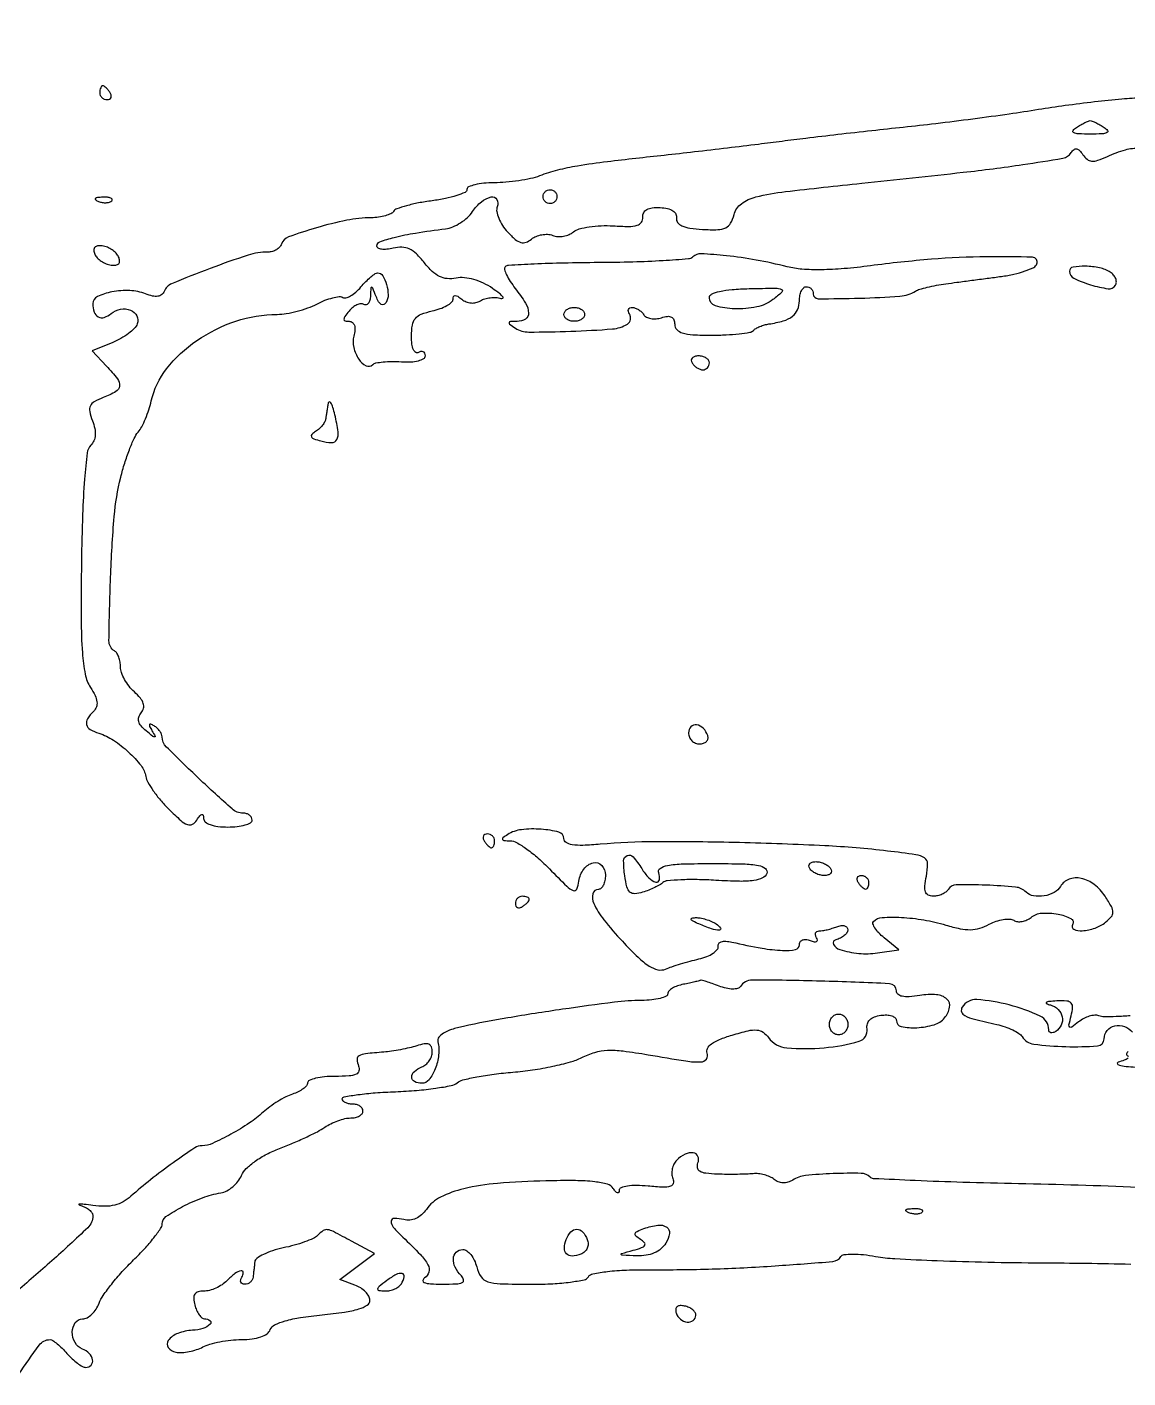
# Model space of a CAD drawing. Extents: x 0 to 4160, y 0 to 3120.
# Drawn here: x 1987.5 to 2146.4, y 1600.5 to 1795.5 of the extents above; entities that cross this region are included whole.
import ezdxf

# ---------------------------------------------------------------- set-up
doc = ezdxf.new("R2010")
doc.units = 0

msp = doc.modelspace()

# ---------------------------------------------------------------- linework, layer by layer
for points in [[(4159.499279, 606.274193, 0.000001), (4159.667734, 974.478125, 0.000057)], [(757.647081, 3119.740147, 0.000002), (520.492565, 3119.487217, 0.4139)], [(1964.75, 0.149832, 0.000016), (2717.930904, 0.232101, 0.000028), (3351.473438, 0.357111)], [(2148.5, 1785.262183, 0.013037), (2145.572277, 1785.069589, 0.005375), (2141.61875, 1784.662882, 0.005314), (2137.385082, 1784.135681, 0.006804), (2133.5, 1783.555965, -0.005112), (2129.300821, 1782.91485, -0.002673), (2124.059375, 1782.197923, -0.002658), (2118.675269, 1781.51987, -0.004067), (2114, 1780.994855, 0.001543), (2109.467533, 1780.50903, 0.001191), (2104.528125, 1779.952257, 0.001204), (2099.91643, 1779.410048, 0.002884), (2096.5, 1778.980028, -0.002231), (2093.114985, 1778.549472, -0.000973), (2088.61875, 1778.006832, -0.000963), (2083.840687, 1777.448946, -0.001286), (2079.5, 1776.961908, 0.001983), (2071.285091, 1776.028571, 0.011539), (2066.971014, 1775.419867, 0.021618), (2064.067329, 1774.811655, 0.028412), (2061.486308, 1773.994794, -0.036628), (2060.205858, 1773.612556, -0.016547), (2058.482523, 1773.292221, -0.01628), (2056.633019, 1773.072706, -0.021398), (2054.9349, 1773, 0.023156), (2053.426875, 1772.930122, 0.037022), (2052.155877, 1772.716368, 0.042692), (2051.2449, 1772.408442, 0.298278), (2051, 1772.034443, -0.295785), (2050.732256, 1771.621441, -0.026584), (2049.524657, 1771.156807, -0.027827), (2047.902388, 1770.727845, -0.017747), (2045.977555, 1770.402635, 0.014489), (2044.014717, 1770.08414, 0.019874), (2042.272835, 1769.677064, 0.017), (2040.883786, 1769.242324, 0.171632), (2040.418538, 1768.868192, -0.148541), (2040.034938, 1768.530187, -0.03799), (2039.249108, 1768.242067, -0.035306), (2038.260468, 1768.036614, -0.029488), (2037.190983, 1767.955867, 0.044891), (2033.664675, 1767.580241, 0.022341), (2029.297314, 1766.50908, 0.01497), (2025.222054, 1765.180572, 0.229922), (2024.217407, 1764.152222, -0.107404), (2023.955902, 1763.711718, -0.070226), (2023.495133, 1763.338465, -0.065731), (2022.913595, 1763.086157, -0.069633), (2022.297938, 1763, 0.078275), (2019.400217, 1762.543565, 0.012277), (2013.927406, 1760.625983, 0.007522), (2008.369229, 1758.427779, 0.206026), (2007.294813, 1757.325888, -0.136917), (2006.944841, 1756.854412, -0.131545), (2006.395952, 1756.623304, -0.08895), (2005.623826, 1756.654596, -0.036362), (2004.614307, 1756.956541, 0.079356), (2002.338603, 1757.429567, 0.057366), (1999.749299, 1757.253104, 0.063991), (1997.655595, 1756.581369, 0.290948), (1997, 1755.55009, 0.082579), (1997.20032, 1754.345464, 0.188634), (1997.785699, 1753.653932, 0.204003), (1998.6468, 1753.573642, 0.096097), (1999.645256, 1754.120552, -0.128609), (2001.002988, 1754.754629, -0.140438), (2002.44849, 1754.612582, -0.183506), (2003.352517, 1753.787158, -0.21164), (2003.411286, 1752.629411, -0.10471), (2002.996233, 1751.989035, -0.03445), (2002.146418, 1751.246396, -0.032571), (2001.062832, 1750.529932, -0.031608), (1999.884708, 1749.952245), (1996.913126, 1748.721375), (1998.956563, 1746.546236, -0.022441), (2000.552732, 1744.686634, -0.192766), (2000.853297, 1743.655309, -0.245796), (2000.327088, 1742.850944, -0.036547), (1998.513403, 1742.005096, 0.03474), (1997.204661, 1741.40048, 0.158654), (1996.638521, 1740.797484, 0.164202), (1996.546248, 1739.989424, 0.037898), (1996.940377, 1738.656821, -0.038543), (1997.272365, 1737.528986, -0.068808), (1997.341627, 1736.566331, -0.084479), (1997.149948, 1735.762665, -0.09597), (1996.707285, 1735.107285, 0.168403), (1996.177885, 1734.016148, 0.009523), (1995.801528, 1730.227105, 0.011781), (1995.513093, 1725.118015, 0.00494), (1995.354971, 1718.230311, 0.0039), (1995.311497, 1709.985488, 0.017483), (1995.492437, 1705.161489, 0.029285), (1995.901616, 1702.056037, 0.095984), (1996.667758, 1700.143098, -0.03019), (1997.322189, 1698.978499, -0.082419), (1997.588917, 1698.075238, -0.118876), (1997.504499, 1697.337765, -0.109126), (1997.093098, 1696.693098, 0.054763), (1996.228928, 1695.615629, 0.20566), (1996.093108, 1694.778806, 0.203745), (1996.606539, 1694.098845, 0.053733), (1997.881222, 1693.537699, -0.069928), (1999.967236, 1692.537847, -0.039933), (2002.167599, 1690.807411, -0.039471), (2003.954296, 1688.872755, -0.130999), (2004.632948, 1687.295124, 0.095181), (2004.920536, 1686.470391, 0.02257), (2005.710464, 1685.239192, 0.022417), (2006.763744, 1683.883178, 0.020458), (2007.96542, 1682.583239, 0.012708), (2009.687323, 1680.952108, 0.090282), (2010.661975, 1680.350725, 0.2227), (2011.37196, 1680.397282, 0.125655), (2012.014115, 1681, -0.021113), (2012.447024, 1681.620339, -0.168362), (2012.733707, 1681.810507, -0.407402), (2012.918926, 1681.704053, -0.065886), (2012.984687, 1681.25, 0.224383), (2013.233827, 1680.739083, 0.083693), (2013.948893, 1680.340379, 0.056868), (2015.060339, 1680.08245, 0.028612), (2016.5, 1680, 0.027026), (2017.841111, 1680.072542, 0.042582), (2018.971875, 1680.29375, 0.052312), (2019.767902, 1680.614308, 0.277684), (2020, 1681, 0.129366), (2019.899652, 1681.381357, 0.1007), (2019.617372, 1681.70625, 0.088867), (2019.195111, 1681.924731, 0.075193), (2018.697438, 1682, -0.184161), (2017.105636, 1682.606878, -0.006894), (2012.309208, 1687.006452, -0.006571), (2007.615732, 1691.550287, -0.199707), (2007, 1693.030394, 0.10853), (2006.917013, 1693.408211, 0.050826), (2006.660863, 1693.841415, 0.047012), (2006.287141, 1694.259432, 0.048477), (2005.845492, 1694.595492, 0.032214), (2005.356881, 1694.85559, 0.415798), (2005.182124, 1694.789144, 0.226889), (2005.18907, 1694.530649, 0.017326), (2005.53745, 1693.904508, -0.009273), (2005.992063, 1693.117536, -0.562859), (2005.925365, 1693.001055, -0.174781), (2005.681776, 1693.081947, -0.003724), (2004.679627, 1693.882679, -0.044773), (2003.959472, 1694.582495, -0.112644), (2003.619806, 1695.225653, -0.144761), (2003.635983, 1695.848282, -0.095091), (2003.984138, 1696.480887, 0.115841), (2004.313281, 1697.14178, 0.137677), (2004.283959, 1697.835899, 0.095002), (2003.858219, 1698.605512, 0.035142), (2002.996469, 1699.503196, -0.043612), (2002.232517, 1700.326433, -0.038442), (2001.586463, 1701.30387, -0.040412), (2001.14208, 1702.282048, -0.086626), (2001, 1703.095971, 0.044285), (2000.935845, 1703.818898, 0.045095), (2000.745416, 1704.514672, 0.04919), (2000.46593, 1705.0851, 0.116356), (2000.13333, 1705.417598, -0.264169), (1999.324267, 1706.896172, -0.004976), (1999.559905, 1716.025537, -0.012036), (2000.086304, 1724.813671, -0.040353), (2001.030582, 1730.5, -0.014788), (2001.601258, 1732.524194, -0.015671), (2002.280835, 1734.471875, -0.015449), (2002.968396, 1736.107481, -0.066353), (2003.52964, 1737, 0.052035), (2004.054759, 1737.784476, 0.021479), (2004.603233, 1738.940625, 0.020973), (2005.089983, 1740.241423, 0.025311), (2005.432232, 1741.5, -0.114806), (2007.636375, 1746.13952, -0.074187), (2012.004579, 1750.213573, -0.070172), (2017.658443, 1753.031357, -0.080197), (2023.61602, 1754.006161, 0.040485), (2024.926743, 1754.115283, 0.022713), (2026.491216, 1754.447768, 0.022538), (2028.051067, 1754.930105, 0.033956), (2029.354078, 1755.500854, -0.025323), (2030.510527, 1756.031367, -0.032343), (2031.625121, 1756.394315, -0.033935), (2032.56235, 1756.567088, -0.168577), (2033.077433, 1756.452144, 0.211026), (2033.533959, 1756.388915, 0.060943), (2034.205096, 1756.672715, 0.049793), (2034.96229, 1757.214768, 0.035489), (2035.695596, 1757.95745, -0.017544), (2036.414362, 1758.739618, -0.022865), (2037.127785, 1759.400001, -0.021401), (2037.755933, 1759.885792, -0.1551), (2038.115252, 1760, -0.261546), (2038.844044, 1759.590782, -0.067716), (2039.403855, 1758.310862, -0.063996), (2039.628339, 1756.818141, -0.144755), (2039.330742, 1755.726134, -0.142535), (2038.996137, 1755.424236, -0.25035), (2038.633306, 1755.438655, -0.130152), (2038.258038, 1755.816775, -0.037397), (2037.897783, 1756.566376, 0.00365), (2037.412198, 1757.780195, 0.264279), (2037.249161, 1757.908357, 0.440334), (2037.126195, 1757.808895, 0.005569), (2037.070285, 1756.690983, -0.049522), (2036.979563, 1756.036775, -0.10347), (2036.76018, 1755.574342, -0.173445), (2036.454781, 1755.375059, -0.199655), (2036.113307, 1755.429973, 0.165938), (2035.682148, 1755.528516, 0.078442), (2035.124078, 1755.379611, 0.064546), (2034.529284, 1755.018024, 0.050777), (2033.990862, 1754.48899, 0.017291), (2033.385592, 1753.706114, 0.157739), (2033.255555, 1753.301094, 0.340583), (2033.432811, 1753.072114, 0.063967), (2033.994187, 1753, -0.16282), (2034.463345, 1752.843062, -0.155097), (2034.754861, 1752.432504, -0.099266), (2034.830147, 1751.761986, -0.042452), (2034.676037, 1750.869166, 0.122293), (2034.655691, 1749.22844, 0.089235), (2035.38367, 1747.548809, 0.12814), (2036.448684, 1746.59776, 0.325694), (2037.416293, 1746.749626, -0.149274), (2037.869858, 1746.990992, -0.022706), (2038.896198, 1747.143246, -0.023731), (2040.160791, 1747.212126, -0.018554), (2041.53534, 1747.170681, 0.027975), (2042.897759, 1747.155273, 0.049506), (2044.009103, 1747.315922, 0.068401), (2044.759439, 1747.614816, 0.270075), (2045, 1748.027691, 0.104746), (2044.922184, 1748.395066, 0.179926), (2044.70625, 1748.616198, 0.164611), (2044.381945, 1748.653644, 0.085767), (2044, 1748.5, -0.291062), (2043.609234, 1748.505041, -0.1488), (2043.282049, 1748.896664, -0.071297), (2043.06665, 1749.712248, -0.028972), (2043, 1750.861528, -0.039865), (2043.127665, 1752.460186, -0.133316), (2043.557001, 1753.410221, -0.129947), (2044.415161, 1754.026551, -0.037064), (2046, 1754.5, 0.031215), (2047.148781, 1754.828614, 0.043779), (2048.11875, 1755.271734, 0.051465), (2048.798308, 1755.755715, 0.21552), (2049, 1756.2019, -0.109366), (2049.085607, 1756.588595, -0.296344), (2049.312992, 1756.730794, -0.141609), (2049.698151, 1756.612206, -0.028181), (2050.283538, 1756.179647, 0.078201), (2050.893053, 1755.817064, 0.075115), (2051.592999, 1755.652727, 0.075952), (2052.303237, 1755.703206, 0.082941), (2052.942855, 1755.964682, -0.066444), (2053.586167, 1756.252649, -0.043769), (2054.381761, 1756.41451, -0.043555), (2055.199337, 1756.43591, -0.062848), (2055.909316, 1756.302004, 0.216168), (2056.179882, 1756.332938, 0.460949), (2056.21059, 1756.514737, 0.053567), (2055.686512, 1757.020132, 0.012475), (2054.701202, 1757.746523, 0.041151), (2053.393803, 1758.509158, 0.042653), (2051.994475, 1759.036756, 0.045636), (2050.632384, 1759.290375, 0.070558), (2049.438701, 1759.233033, -0.067745), (2048.160646, 1759.164462, -0.092763), (2047.051738, 1759.467399, -0.078018), (2045.993545, 1760.202892, -0.035306), (2044.855672, 1761.456355, 0.03304), (2043.706282, 1762.734078, 0.083818), (2042.682705, 1763.441769, 0.10298), (2041.618928, 1763.693587, 0.068384), (2040.368172, 1763.556269, -0.034618), (2039.460487, 1763.394194, -0.060032), (2038.695651, 1763.403702, -0.090042), (2038.180751, 1763.569746, -0.276556), (2038, 1763.871542, -0.316913), (2038.43721, 1764.492058, -0.024352), (2040.500888, 1765.118013, -0.02215), (2043.561974, 1765.743344, -0.008125), (2047.934119, 1766.363792, 0.06746), (2048.971402, 1766.639104, 0.04348), (2050.075584, 1767.215435, 0.043111), (2051.076803, 1767.98311, 0.061167), (2051.806091, 1768.834477, -0.072363), (2053.089964, 1770.26734, -0.125079), (2054.52433, 1770.954644, -0.32844), (2055.312539, 1770.586742, -0.219901), (2055.381474, 1769.551722, 0.136536), (2055.313614, 1768.839663, 0.053207), (2055.591864, 1767.881745, 0.047516), (2056.133989, 1766.850438, 0.042799), (2056.878121, 1765.900447, 0.026549), (2057.981402, 1764.83557, 0.106427), (2058.798865, 1764.386282, 0.160946), (2059.538239, 1764.407483, 0.08644), (2060.338514, 1764.865978, -0.073961), (2060.998707, 1765.266283, -0.055616), (2061.814505, 1765.506445, -0.056099), (2062.654512, 1765.559522, -0.079524), (2063.385987, 1765.405377, 0.077968), (2064.115165, 1765.24936, 0.055996), (2064.948245, 1765.296655, 0.055777), (2065.753909, 1765.528349, 0.075458), (2066.40206, 1765.918717, -0.107521), (2067.217455, 1766.341672, -0.028802), (2068.655225, 1766.643162, -0.027802), (2070.368975, 1766.803899, -0.025552), (2072.139325, 1766.780593, 0.014618), (2074.347607, 1766.703217, 0.072725), (2075.573465, 1766.875222, 0.166335), (2076.192723, 1767.311963, 0.175102), (2076.398357, 1768.026527, -0.130417), (2076.526983, 1768.685093, -0.153637), (2076.961656, 1769.145049, -0.102082), (2077.743192, 1769.391353, -0.038171), (2078.898357, 1769.420858, -0.042004), (2079.972173, 1769.275303, -0.088585), (2080.745554, 1768.952511, -0.130805), (2081.176262, 1768.479437, -0.162056), (2081.268948, 1767.894331, 0.207892), (2081.427721, 1767.261258, 0.127171), (2082.044886, 1766.780155, 0.067131), (2083.204938, 1766.452729, 0.021031), (2085.005892, 1766.27389, 0.019246), (2087.217527, 1766.233115, 0.104639), (2088.378452, 1766.503189, 0.159803), (2089.079056, 1767.161145, 0.063573), (2089.565309, 1768.40419, -0.1744), (2090.622978, 1769.979646, -0.098629), (2092.731172, 1770.966008, -0.031662), (2096.97889, 1771.728837, -0.002695), (2108, 1772.934899, 0.001917), (2122.647672, 1774.514752, 0.008402), (2131.280517, 1775.626528, 0.007057), (2137.03995, 1776.550057, 0.208015), (2138.25, 1777.348548, -0.074036), (2138.651043, 1777.801102, -0.220981), (2139.040839, 1777.906006, -0.167419), (2139.451653, 1777.679527, -0.040908), (2139.928387, 1777.056856, 0.078852), (2140.526978, 1776.386676, 0.154722), (2141.18511, 1776.125811, 0.101594), (2142.068737, 1776.243247, 0.02323), (2143.47544, 1776.806856, -0.036544), (2146.05948, 1777.763219, -0.085555), (2148.100347, 1777.990115, -0.200129)], [(1986.285285, 1600.95197, -0.015803), (1989.253122, 1605.211484, -0.236953), (1990.823566, 1606, -0.148467), (1991.208216, 1605.88321, -0.024048), (1991.84354, 1605.4125, -0.024735), (1992.558678, 1604.765786, -0.019513), (1993.267972, 1604, 0.026696), (1993.997717, 1603.234479, 0.030587), (1994.774017, 1602.5875, 0.032011), (1995.489284, 1602.129411, 0.127085), (1995.990213, 1602, 0.208241), (1996.743932, 1602.32814, 0.237647), (1996.961689, 1603.077135, 0.150045), (1996.480755, 1603.997382, 0.106638), (1995.5, 1604.638374, -0.175995), (1994.430335, 1605.566802, -0.129013), (1994.036807, 1607.101993, -0.153418), (1994.469897, 1608.453379, -0.243709), (1995.524751, 1609, 0.126037), (1996.171446, 1609.165646, 0.064273), (1996.853646, 1609.662916, 0.057605), (1997.465998, 1610.393667, 0.054822), (1997.907511, 1611.256735, -0.061157), (1998.502688, 1612.38482, -0.016149), (1999.722658, 1614.023575, -0.016142), (2001.243131, 1615.812286, -0.015945), (2002.881872, 1617.506735, 0.013947), (2004.458466, 1619.12394, 0.018688), (2005.789306, 1620.680384, 0.016055), (2006.787477, 1622.026805, 0.152439), (2006.999112, 1622.703083, -0.247842), (2007.560229, 1623.763659, -0.028211), (2009.960376, 1625.208477, -0.033102), (2012.826048, 1626.485736, -0.048189), (2015.5, 1627.187907, 0.083995), (2016.336398, 1627.472613, 0.051978), (2017.195612, 1628.059871, 0.050403), (2017.946919, 1628.839877, 0.06292), (2018.463786, 1629.70163, -0.097569), (2019.151282, 1630.687153, -0.037719), (2020.439938, 1631.754551, -0.034366), (2022.100451, 1632.76727, -0.029796), (2023.963786, 1633.597989, 0.010275), (2025.84516, 1634.350197, 0.009462), (2027.746911, 1635.19906, 0.009501), (2029.413009, 1636.019859, 0.030678), (2030.472506, 1636.652202, -0.035918), (2031.358029, 1637.168218, -0.027702), (2032.387728, 1637.604084, -0.028377), (2033.40033, 1637.904381, -0.057955), (2034.222506, 1638, 0.054303), (2034.902499, 1638.07407, 0.073999), (2035.477861, 1638.29375, 0.093637), (2035.863978, 1638.618435, 0.172913), (2036, 1639, 0.148195), (2035.884432, 1639.381354, 0.098894), (2035.559375, 1639.70625, 0.082425), (2035.073457, 1639.925306, 0.064853), (2034.5, 1640, -0.048067), (2033.926558, 1640.055255, -0.068566), (2033.443154, 1640.220313, -0.089345), (2033.119174, 1640.463637, -0.192291), (2033.008611, 1640.75, -0.362093), (2033.272311, 1641.059106, -0.008701), (2035.274638, 1641.366413, -0.015008), (2037.760375, 1641.628053, -0.009125), (2040.710652, 1641.795235, 0.011241), (2043.743487, 1641.979971, 0.01489), (2046.491585, 1642.2921, 0.012215), (2048.742321, 1642.672203, 0.125908), (2049.586883, 1643.072107, -0.113405), (2050.406789, 1643.485376, -0.013022), (2052.438876, 1643.929112, -0.015166), (2054.919393, 1644.325896, -0.01182), (2057.634842, 1644.611102, 0.016567), (2060.48874, 1644.938269, 0.015385), (2063.386629, 1645.459728, 0.015581), (2065.933927, 1646.083003, 0.048912), (2067.574958, 1646.717368, -0.04468), (2069.472498, 1647.46937, -0.061239), (2071.282371, 1647.772022, -0.042679), (2073.55713, 1647.676559, -0.011292), (2077.15687, 1647.133137, 0.003909), (2082.630265, 1646.224016, 0.046062), (2084.781264, 1646.084609, 0.233283), (2085.576794, 1646.504559, 0.253513), (2085.689615, 1647.366468, -0.219388), (2085.734116, 1648.044643, -0.11204), (2086.309209, 1648.699541, -0.062405), (2087.468924, 1649.336703, -0.021666), (2089.274626, 1649.964134, -0.013639), (2091.590911, 1650.589802, -0.076617), (2092.865494, 1650.696618, -0.136369), (2093.751195, 1650.38292, -0.082175), (2094.552243, 1649.597666, 0.216222), (2097.164149, 1648.124523, 0.044491), (2102.585685, 1648.131443, 0.04688), (2107.608976, 1649.065744, 0.380583), (2108.763295, 1650.883, -0.114875), (2108.810329, 1651.580458, -0.126188), (2109.16223, 1652.158134, -0.102178), (2109.820338, 1652.579001, -0.056118), (2110.75, 1652.819551, -0.045002), (2111.611565, 1652.863646, -0.070854), (2112.339063, 1652.731053, -0.099259), (2112.825895, 1652.452557, -0.216622), (2113, 1652.069551, 0.356534), (2113.711957, 1651.198029, 0.064169), (2115.959993, 1651.034315, 0.057582), (2118.455032, 1651.463899, 0.149226), (2119.963645, 1652.456195, 0.123157), (2120.690585, 1653.970167, 0.266779), (2120.299508, 1655.154844, 0.167908), (2118.790555, 1655.788942, 0.056555), (2116.372868, 1655.673082, -0.022038), (2114.853344, 1655.494779, -0.068181), (2113.82452, 1655.560106, -0.130067), (2113.227836, 1655.854427, -0.216771), (2113, 1656.355257, 0.400499), (2112.018706, 1657.383842, 0.004966), (2102.074531, 1657.753114, 0.005601), (2092.182035, 1657.91125, 0.26121), (2090.479993, 1656.967628, -0.195798), (2090.086232, 1656.680218, -0.06678), (2089.369288, 1656.600706, -0.052064), (2088.441592, 1656.719107, -0.033099), (2087.399499, 1657.038211, 0.006667), (2086.416556, 1657.396999, 0.010352), (2085.558585, 1657.677471, 0.004941), (2084.832203, 1657.890572, 0.231587), (2084.6849, 1657.863818, -0.098532), (2084.539389, 1657.795601, -0.003044), (2083.893377, 1657.640337, -0.005863), (2083.125534, 1657.470201, -0.004013), (2082.25, 1657.294267, 0.037644), (2081.388683, 1657.060029, 0.051079), (2080.660937, 1656.714881, 0.061974), (2080.159044, 1656.318305, 0.197067), (2080, 1655.930449, -0.294808), (2079.765902, 1655.567923, -0.043031), (2078.898438, 1655.262981, -0.037271), (2077.687121, 1655.045658, -0.023412), (2076.25, 1654.964806, 0.028865), (2072.309132, 1654.699981, 0.004844), (2064.806143, 1653.684692, 0.005707), (2056.889313, 1652.442766, 0.010584), (2050.5, 1651.225999, 0.024057), (2048.788505, 1650.775364, 0.05931), (2047.606445, 1650.241748, 0.097068), (2046.948194, 1649.645455, 0.219543), (2046.811843, 1649.002543, -0.083611), (2046.919467, 1647.096611, -0.065084), (2046.424495, 1645.077568, -0.073373), (2045.536008, 1643.514497, -0.230832), (2044.480948, 1643, -0.118596), (2043.439393, 1643.250572, -0.283954), (2043.043735, 1643.9028, -0.216206), (2043.420853, 1644.716643, -0.086366), (2044.5, 1645.361626, 0.084313), (2045.07342, 1645.701184, 0.066108), (2045.559375, 1646.237786, 0.066196), (2045.887875, 1646.881795, 0.085075), (2046, 1647.536003, 0.086577), (2045.874321, 1648.256387, 0.216257), (2045.510309, 1648.630736, 0.139887), (2044.85205, 1648.693773, 0.031525), (2043.75, 1648.417619, -0.01902), (2042.708081, 1648.128676, -0.010756), (2041.426563, 1647.854226, -0.010726), (2040.120622, 1647.632728, -0.017309), (2039, 1647.506755, 0.007175), (2036.354241, 1647.263514, 0.099831), (2035.444495, 1646.977073, 0.287782), (2035.157037, 1646.458724, 0.078241), (2035.361626, 1645.5, -0.155232), (2035.403644, 1644.781364, -0.230175), (2035.003449, 1644.308232, -0.089263), (2033.983641, 1644.060614, -0.015037), (2031.968615, 1644, 0.022164), (2030.447604, 1643.932544, 0.035557), (2029.165781, 1643.726045, 0.040136), (2028.24206, 1643.429095, 0.303738), (2028, 1643.067388, -0.179552), (2027.849197, 1642.660985, -0.054773), (2027.361644, 1642.206124, -0.046992), (2026.658662, 1641.777659, -0.036548), (2025.826875, 1641.445052, 0.040564), (2024.846285, 1641.043791, 0.020757), (2023.685936, 1640.393202, 0.020482), (2022.539011, 1639.619488, 0.028906), (2021.590194, 1638.832834, -0.040761), (2019.616848, 1637.274102, -0.021343), (2016.937476, 1635.65197, -0.018616), (2014.297722, 1634.329331, -0.107222), (2012.77964, 1634, 0.148447), (2011.702088, 1633.672873, 0.007205), (2008.587885, 1631.52449, 0.012567), (2005.324753, 1629.077474, 0.016828), (2002.500814, 1626.68816, -0.058304), (2001.378246, 1625.887769, -0.06687), (2000.150748, 1625.412545, -0.059429), (1998.724642, 1625.244753, -0.034384), (1997, 1625.366264, 0.005961), (1995.744302, 1625.526804, 0.030459), (1995.042187, 1625.564993, 0.696095), (1995.01206, 1625.481952, 0.106291), (1995.25, 1625.35478, -0.048115), (1995.919469, 1625.091096, -0.057011), (1996.485938, 1624.715687, -0.066514), (1996.872418, 1624.291399, -0.152661), (1997, 1623.883277, -0.20503), (1996.258304, 1622.150561, -0.008086), (1991.075026, 1617.363148, -0.008975), (1985.773795, 1612.791855, -0.169808)], [(2146.761726, 1652.7465, -0.013046), (2144.725723, 1652.622546, -0.011484), (2143.023127, 1652.602541, -0.087192), (2142.237265, 1652.74974, 0.111274), (2141.633464, 1652.833273, 0.052722), (2140.857634, 1652.68446, 0.048558), (2140.04273, 1652.347684, 0.049522), (2139.31385, 1651.861876, -0.01227), (2138.331386, 1651.095721, -0.344088), (2138.027418, 1651.103326, -0.281234), (2137.917395, 1651.419701, -0.009644), (2138.232966, 1652.75, 0.038703), (2138.448855, 1653.972229, 0.220794), (2138.236318, 1654.578557, 0.18597), (2137.603905, 1654.869585, 0.026805), (2136.15638, 1654.883999, 0.009997), (2135.050721, 1654.813546, 0.120675), (2134.649673, 1654.678943, 0.602454), (2134.662561, 1654.513303, 0.038291), (2135.25, 1654.310674, -0.132699), (2136.362084, 1653.674724, -0.149382), (2136.941023, 1652.59168, -0.156816), (2136.802438, 1651.410229, -0.148415), (2136, 1650.5, -0.062277), (2135.61695, 1650.324704, -0.13238), (2135.29375, 1650.311265, -0.191612), (2135.082073, 1650.456176, -0.149053), (2135, 1650.725375, 0.289373), (2133.755363, 1652.695868, 0.047155), (2129.308037, 1654.318459, 0.047024), (2124.616933, 1655.083301, 0.278067), (2122.495635, 1653.992937, 0.222464), (2122.416175, 1653.309678, 0.199195), (2122.887135, 1652.767549, 0.054887), (2124.259408, 1652.262545, 0.006203), (2127.489983, 1651.504239, -0.027668), (2128.684664, 1651.169135, -0.029985), (2129.8024, 1650.711326, -0.031395), (2130.702628, 1650.206042, -0.111201), (2131.16334, 1649.73571, 0.226171), (2132.835769, 1648.658149, 0.025243), (2137.480118, 1648.299677, 0.024025), (2142.045274, 1648.397768, 0.393994), (2143, 1649.421289, -0.171567), (2143.426272, 1650.62701, -0.167987), (2144.519411, 1651.309734, -0.147479), (2145.918629, 1651.215236, -0.130176), (2147.112585, 1650.364344, -0.035426)], [(2146.471875, 1646.60805, -0.044503), (2145.89821, 1646.334897, -0.01411), (2145, 1646.030021, 0.678822), (2144.976221, 1645.72983, 0.089771), (2145.871676, 1645.474236, 0.019783), (2148.46233, 1645.320121, 0.005611)], [(2146.44919, 1647.581227, 0.11654), (2146.215486, 1647.26371, 0.294556), (2146.253819, 1647.040985, 0.180152), (2146.5, 1646.915633, -0.427977)], [(2147.901473, 1627.962294, 0.006048), (2130.624161, 1628.509654, -0.002376), (2122.582313, 1628.705319, -0.003807), (2115.721731, 1628.95716, -0.000838), (2109.717722, 1629.233439, -0.186555), (2109.207494, 1629.459173, 0.194823), (2107.920491, 1630.004179, 0.01327), (2103.871444, 1629.960491, 0.016519), (2099.870008, 1629.678474, 0.115649), (2098.033538, 1629.04189, -0.066898), (2097.337752, 1628.72249, -0.082576), (2096.63127, 1628.628704, -0.085853), (2095.954151, 1628.768845, -0.079505), (2095.343164, 1629.130162, 0.066987), (2094.742807, 1629.505678, 0.039727), (2093.947198, 1629.792282, 0.039044), (2093.092267, 1629.955195, 0.053508), (2092.309626, 1629.957805, -0.016689), (2091.38778, 1629.89298, -0.005678), (2090.045462, 1629.858776, -0.005638), (2088.560956, 1629.854553, -0.006465), (2087.143011, 1629.884846, -0.020564), (2085.503387, 1630.008729, -0.102753), (2084.633268, 1630.298354, -0.221484), (2084.292429, 1630.787312, -0.135632), (2084.361626, 1631.5, 0.191295), (2084.350489, 1632.458777, 0.271149), (2083.688218, 1632.963904, 0.147898), (2082.495594, 1632.757168, 0.080194), (2081.278145, 1631.878145, 0.082748), (2080.891997, 1631.337571, 0.062397), (2080.654666, 1630.645868, 0.062226), (2080.594882, 1629.914841, 0.081106), (2080.731035, 1629.258529, -0.152463), (2080.776405, 1628.548489, -0.264234), (2080.38275, 1628.130517, -0.08687), (2079.345485, 1627.999773, -0.01179), (2077.15289, 1628.15681, 0.020928), (2075.490931, 1628.245358, 0.040392), (2074.162797, 1628.153091, 0.05382), (2073.255799, 1627.914105, 0.306792), (2072.984687, 1627.526426, -0.132354), (2072.90662, 1627.25298, -0.353028), (2072.728839, 1627.187927, -0.137223), (2072.458595, 1627.373089, -0.033068), (2072.135217, 1627.815454, 0.187254), (2071.300618, 1628.430961, 0.038145), (2069.463485, 1628.78232, 0.026228), (2066.660875, 1628.951453, 0.007969), (2062.404615, 1628.916946, 0.014081), (2055.425751, 1628.552271, 0.038447), (2050.547437, 1627.778902, 0.056843), (2047.197832, 1626.565136, 0.125293), (2045.148995, 1624.802333, -0.059846), (2044.45035, 1624.022533, -0.073809), (2043.631114, 1623.493565, -0.080319), (2042.753553, 1623.254759, -0.09054), (2041.883029, 1623.320338, 0.058816), (2040.526553, 1623.509117, 0.404931), (2040.079087, 1623.093331, 0.193787), (2040.375735, 1622.227972, 0.025295), (2041.75, 1620.792611, -0.011435), (2044.296325, 1618.2765, -0.06973), (2045.382716, 1616.784177, -0.1892), (2045.503304, 1615.749741, -0.189298), (2044.888101, 1614.909681, 0.213353), (2044.644025, 1614.541864, 0.365136), (2044.820293, 1614.244258, 0.070511), (2045.724902, 1614.065507, 0.012606), (2047.45, 1614.015313, 0.011184), (2049.44406, 1614.05219, 0.091734), (2050.327083, 1614.25319, 0.366341), (2050.517629, 1614.636134, 0.137047), (2050.2, 1615.2, -0.081253), (2049.310193, 1616.437865, -0.12857), (2049.04523, 1617.709908, -0.190958), (2049.462875, 1618.625999, -0.193792), (2050.391592, 1619, -0.15466), (2050.970385, 1618.816581, -0.069524), (2051.55872, 1618.265625, -0.059134), (2052.067489, 1617.456356, -0.049341), (2052.410644, 1616.5, 0.085181), (2053.038211, 1615.078918, 0.172648), (2054.003857, 1614.355345, 0.069238), (2055.818362, 1614.057155, 0.006156), (2060.460035, 1614, 0.01284), (2063.416226, 1614.07593, 0.02023), (2065.94367, 1614.30864, 0.017245), (2067.925324, 1614.64219, 0.206872), (2068.546928, 1615.075931, -0.211695), (2069.195732, 1615.519793, -0.016887), (2071.300197, 1615.835678, -0.019463), (2074.036831, 1616.044882, -0.011077), (2077.355945, 1616.09541, 0.009436), (2086.430768, 1616.203766, 0.009437), (2095.494562, 1616.654472, 0.003393), (2103.838616, 1617.28434, 0.238127), (2104.995894, 1617.993356, -0.231008), (2105.444286, 1618.276461, -0.025949), (2106.681908, 1618.347374, -0.027261), (2108.248403, 1618.270306, -0.018805), (2110.007253, 1618.020166, 0.031256), (2112.779475, 1617.69606, 0.003793), (2118.908381, 1617.412052, 0.004491), (2126.204431, 1617.195021, 0.003687), (2134, 1617.0907, -0.003773), (2146.838589, 1616.916688, -0.01243)]]:
    msp.add_lwpolyline(points, format="xyb")
for points in [[(1998, 1786, 0.105053), (1998.081062, 1785.618444, 0.099167), (1998.311086, 1785.29375, 0.09642), (1998.654762, 1785.076123, 0.093332), (1999.059017, 1785, 0.108972), (1999.413961, 1785.078288, 0.182303), (1999.6254, 1785.29375, 0.161196), (1999.656512, 1785.6179, 0.082592), (1999.5, 1786, 0.029505), (1999.231006, 1786.382774, 0.035638), (1998.933975, 1786.70625, 0.038439), (1998.65171, 1786.934461, 0.151918), (1998.440983, 1787, 0.210953), (1998.272352, 1786.92554, 0.081139), (1998.129539, 1786.70625, 0.061769), (1998.032345, 1786.382849, 0.042167)], [(2143, 1781, -0.089886), (2143.48113, 1780.549056, -0.470157), (2143.406005, 1780.242724, -0.10261), (2142.707612, 1780.066759, -0.010579), (2141, 1780.030626, -0.010579), (2139.292388, 1780.066759, -0.10261), (2138.593995, 1780.242724, -0.470157), (2138.51887, 1780.549056, -0.089886), (2139, 1781, -0.013918), (2139.610952, 1781.371141, -0.016688), (2140.20625, 1781.684621, -0.015515), (2140.719795, 1781.914138, -0.097625), (2141, 1781.969374, -0.097625), (2141.280205, 1781.914138, -0.015515), (2141.79375, 1781.684621, -0.016688), (2142.389048, 1781.371141, -0.013918)], [(1997.8125, 1770.316886, 0.051402), (1998.359369, 1770.160852, 0.05415), (1998.916927, 1770.123424, 0.060344), (1999.402231, 1770.202593, 0.126455), (1999.729167, 1770.395833, 0.296942), (1999.77538, 1770.614691, 0.208169), (1999.592839, 1770.799335, 0.077125), (1999.112848, 1770.910055, 0.028489), (1998.416667, 1770.921053, 0.018894), (1997.670344, 1770.862007, 0.168741), (1997.37858, 1770.720685, 0.470617), (1997.395823, 1770.538436, 0.054073)], [(2064, 1771, -0.099038), (2063.923658, 1770.618362, -0.097945), (2063.70625, 1770.29375, -0.097945), (2063.381638, 1770.076342, -0.099038), (2063, 1770, -0.099038), (2062.618362, 1770.076342, -0.097945), (2062.29375, 1770.29375, -0.097945), (2062.076342, 1770.618362, -0.099038), (2062, 1771, -0.099038), (2062.076342, 1771.381638, -0.097945), (2062.29375, 1771.70625, -0.097945), (2062.618362, 1771.923658, -0.099038), (2063, 1772, -0.099038), (2063.381638, 1771.923658, -0.097945), (2063.70625, 1771.70625, -0.097945), (2063.923658, 1771.381638, -0.099038)], [(1997.217698, 1762.845503, 0.094625), (1997.520093, 1762.305054, 0.055874), (1998.057674, 1761.79375, 0.053155), (1998.733074, 1761.386587, 0.061282), (1999.448034, 1761.154497, 0.05162), (2000.183, 1761.089408, 0.158392), (2000.65014, 1761.248889, 0.215807), (2000.848978, 1761.610673, 0.100052), (2000.782302, 1762.154497, 0.094625), (2000.479907, 1762.694946, 0.055874), (1999.942326, 1763.20625, 0.053155), (1999.266926, 1763.613413, 0.061282), (1998.551966, 1763.845503, 0.05162), (1997.817, 1763.910592, 0.158392), (1997.34986, 1763.751111, 0.215807), (1997.151022, 1763.389327, 0.100052)], [(2083.637574, 1762.304241, -0.179216), (2082.970664, 1761.997792, -0.003824), (2079.310533, 1761.746991, -0.008328), (2074.973861, 1761.555567, -0.005459), (2069.97285, 1761.47285, 0.003943), (2064.986503, 1761.4055, 0.006166), (2060.697255, 1761.260796, 0.002138), (2057.018044, 1761.075464, 0.184758), (2056.519487, 1760.852821, 0.276256), (2056.427488, 1760.486925, 0.037055), (2056.724432, 1759.714037, 0.034214), (2057.253994, 1758.765727, 0.02221), (2057.985996, 1757.744933, -0.028713), (2059.457661, 1755.63529, -0.124714), (2059.90992, 1754.191434, -0.27453), (2059.464031, 1753.335912, -0.137286), (2058.25, 1752.984687, 0.011672), (2057.271869, 1752.953285, 0.326496), (2057.085659, 1752.80066, 0.313155), (2057.17085, 1752.570103, 0.011146), (2058, 1752.017814, 0.142479), (2059.94271, 1751.454424, 0.008846), (2065.998996, 1751.56638, 0.009709), (2072.006289, 1751.900682, 0.120215), (2074.166472, 1752.602885, 0.106651), (2074.452874, 1752.878427, 0.09943), (2074.609189, 1753.254401, 0.095982), (2074.611043, 1753.673008, 0.091914), (2074.457295, 1754.069098, -0.084127), (2074.31289, 1754.424726, -0.16288), (2074.344719, 1754.726548, -0.181168), (2074.545928, 1754.927338, -0.106881), (2074.881966, 1755, -0.088108), (2075.311999, 1754.923628, -0.053312), (2075.777148, 1754.694301, -0.051303), (2076.204948, 1754.3574, -0.061985), (2076.52514, 1753.959323, 0.140631), (2076.913363, 1753.606409, 0.072852), (2077.54216, 1753.402963, 0.06322), (2078.303639, 1753.371574, 0.055621), (2079.084157, 1753.52671, -0.046956), (2079.956497, 1753.715827, -0.147015), (2080.541408, 1753.614041, -0.191024), (2080.881779, 1753.232986, -0.088118), (2081, 1752.567388, 0.192414), (2081.302308, 1751.810906, 0.131906), (2082.100672, 1751.323471, 0.059251), (2083.619848, 1751.066643, 0.012278), (2086.333333, 1751, 0.012107), (2088.426885, 1751.050702, 0.016612), (2090.304336, 1751.204336, 0.01334), (2091.832925, 1751.422164, 0.155528), (2092.362278, 1751.695611, -0.069648), (2092.737643, 1751.978796, -0.029297), (2093.308615, 1752.253675, -0.028284), (2093.962909, 1752.480382, -0.032827), (2094.607035, 1752.618588, 0.033392), (2096.680353, 1753.065895, 0.093335), (2098.003928, 1753.730548, 0.130679), (2098.738831, 1754.678631, 0.100213), (2099, 1755.968615, -0.047258), (2099.073647, 1756.746082, -0.067241), (2099.29375, 1757.403281, -0.087393), (2099.618064, 1757.846416, -0.193529), (2100, 1758, -0.101985), (2100.381597, 1757.921348, -0.098591), (2100.70625, 1757.697769, -0.097224), (2100.923765, 1757.363829, -0.096168), (2101, 1756.971128, 0.413727), (2101.704896, 1756.265059, 0.00709), (2107.706581, 1756.340188, 0.011684), (2113.517241, 1756.631341, 0.120615), (2115.783005, 1757.36589, -0.065591), (2116.367852, 1757.628879, -0.013345), (2117.466648, 1757.926955, -0.013853), (2118.772263, 1758.205929, -0.012596), (2120.13331, 1758.42224, -0.000174), (2121.751871, 1758.637258, -0.000078), (2123.880329, 1758.918919, -0.000077), (2126.130583, 1759.215985, -0.000105), (2128.161427, 1759.483332, 0.022404), (2129.980295, 1759.805828, 0.030032), (2131.589397, 1760.269106, 0.030502), (2132.827617, 1760.794602, 0.187449), (2133.285279, 1761.297991, 0.515985), (2132.652113, 1762.253012, 0.011087), (2126.075322, 1762.321846, 0.017145), (2118.051438, 1761.952535, 0.012814), (2109.246766, 1761.016549, -0.011756), (2105.446411, 1760.604411, -0.018098), (2102.143284, 1760.444669, -0.02108), (2099.37633, 1760.527765, -0.043832), (2097.246766, 1760.870964, 0.01634), (2092.758706, 1761.849713, 0.01928), (2088.456827, 1762.47124, 0.014036), (2084.800049, 1762.752855, 0.211624)], [(2138, 1760.219238, 0.287794), (2138.626751, 1759.220537, 0.038533), (2141.0475, 1758.273579, 0.038552), (2143.578131, 1757.710895, 0.298126), (2144.623792, 1758.200299, 0.133986), (2144.758905, 1758.657763, 0.099192), (2144.66563, 1759.17942, 0.086251), (2144.357256, 1759.686078, 0.071964), (2143.878115, 1760.096491, 0.088881), (2142.341359, 1760.723363, 0.04732), (2140.294669, 1760.960706, 0.048779), (2138.507285, 1760.82352, 0.364097)], [(2095.179544, 1756.13543, -0.11151), (2092.841989, 1755.079896, -0.057883), (2089.63552, 1754.802144, -0.06418), (2086.87046, 1755.241037, -0.332832), (2086, 1756.403835, -0.293087), (2086.33282, 1756.922846, -0.05108), (2087.487375, 1757.316136, -0.036087), (2089.27221, 1757.593378, -0.014638), (2091.731089, 1757.723041, -0.002893), (2095.571575, 1757.790726, -0.111279), (2096.406962, 1757.612836, -0.535911), (2096.470099, 1757.209868, -0.024015)], [(2068, 1754, -0.148195), (2067.884432, 1753.618646, -0.098894), (2067.559375, 1753.29375, -0.082425), (2067.073457, 1753.074694, -0.064853), (2066.5, 1753, -0.064853), (2065.926543, 1753.074694, -0.082425), (2065.440625, 1753.29375, -0.098894), (2065.115568, 1753.618646, -0.148195), (2065, 1754, -0.148195), (2065.115568, 1754.381354, -0.098894), (2065.440625, 1754.70625, -0.082425), (2065.926543, 1754.925306, -0.064853), (2066.5, 1755, -0.064853), (2067.073457, 1754.925306, -0.082425), (2067.559375, 1754.70625, -0.098894), (2067.884432, 1754.381354, -0.148195)], [(2083.5, 1747, 0.06081), (2083.806203, 1746.617485, 0.051032), (2084.2129, 1746.29375, 0.053229), (2084.653442, 1746.073302, 0.089642), (2085.059017, 1746, 0.105429), (2085.418051, 1746.076556, 0.099231), (2085.723586, 1746.29375, 0.096318), (2085.928382, 1746.618268, 0.092995), (2086, 1747, 0.153634), (2085.879982, 1747.381379, 0.097988), (2085.542039, 1747.70625, 0.080552), (2085.037096, 1747.925455, 0.062283), (2084.440983, 1748, 0.066118), (2083.889346, 1747.926733, 0.138808), (2083.521475, 1747.70625, 0.191142), (2083.392057, 1747.379648, 0.139169)], [(2030.993315, 1741.25, 0.004848), (2030.891015, 1740.695853, 0.003286), (2030.784755, 1740.062723, 0.00331), (2030.690171, 1739.449733, 0.006612), (2030.625, 1738.963525, -0.092437), (2030.481574, 1738.506948, -0.044101), (2030.144699, 1737.989234, -0.041688), (2029.685314, 1737.494471, -0.046423), (2029.165465, 1737.102263, 0.056286), (2028.620594, 1736.674098, 0.334929), (2028.571206, 1736.338102, 0.18386), (2028.921263, 1736.039216, 0.021822), (2029.914469, 1735.732618, 0.056837), (2031.48999, 1735.507014, 0.283816), (2032.229264, 1735.934636, 0.16299), (2032.418244, 1737.034515, 0.019325), (2031.939923, 1739.5, 0.015386), (2031.652504, 1740.575917, 0.051052), (2031.371748, 1741.251563, 0.266599), (2031.159773, 1741.382658, 0.368246)], [(2083, 1693.583333, 0.099038), (2083.120875, 1692.979073, 0.097945), (2083.465104, 1692.465104, 0.097945), (2083.979073, 1692.120875, 0.099038), (2084.583333, 1692, 0.077096), (2085.158616, 1692.089234, 0.119977), (2085.585286, 1692.348828, 0.144529), (2085.795817, 1692.735738, 0.134046), (2085.770833, 1693.1875, 0.113253), (2085.122932, 1694.250696, 0.165501), (2084.153639, 1694.742973, 0.244413), (2083.346973, 1694.459866, 0.190724)], [(2056.89234, 1678.912301, 0.017314), (2056.197098, 1678.437556, 0.341836), (2056.130484, 1678.204393, 0.288711), (2056.344091, 1678.049244, 0.014325), (2057.251111, 1678.015313, -0.12941), (2058.167384, 1677.765537, -0.024332), (2059.640417, 1676.816839, -0.024565), (2061.295289, 1675.505891, -0.020331), (2062.925913, 1673.956905, 0.005004), (2065.415779, 1671.442118, 0.097209), (2066.323331, 1670.83897, 0.407733), (2066.84702, 1671.049084, 0.068464), (2067.174802, 1672.196689, -0.122777), (2067.882394, 1673.93872, -0.18077), (2069.246951, 1674.838519, -0.270897), (2070.465163, 1674.456587, -0.186593), (2071, 1673.073324, -0.046266), (2070.926412, 1672.279756, -0.066214), (2070.70625, 1671.609039, -0.086298), (2070.382011, 1671.15637, -0.196745), (2070, 1671, 0.346292), (2069.187367, 1670.360496, 0.168545), (2069.322801, 1668.963218, 0.060422), (2070.767495, 1666.613583, 0.019462), (2073.440708, 1663.509095, 0.013222), (2075.716693, 1661.191099, 0.049308), (2077.317429, 1659.924045, 0.087756), (2078.577957, 1659.397086, 0.1551), (2079.690708, 1659.493966, -0.017702), (2080.592579, 1659.832601, -0.007071), (2081.84977, 1660.234827, -0.006987), (2083.218865, 1660.63079, -0.008745), (2084.5, 1660.958011, 0.03474), (2085.632226, 1661.31077, 0.052166), (2086.55132, 1661.78427, 0.06714), (2087.144836, 1662.298591, 0.236155), (2087.270452, 1662.772947, -0.211629), (2087.35638, 1663.171862, -0.163336), (2087.723165, 1663.432453, -0.090769), (2088.382596, 1663.507198, -0.03802), (2089.270452, 1663.378294, 0.011023), (2093.602527, 1662.508543, 0.033687), (2096.580862, 1662.183388, 0.054937), (2098.444613, 1662.311011, 0.362951), (2099, 1662.97532, -0.135615), (2099.120668, 1663.41203, -0.161063), (2099.443032, 1663.69037, -0.12413), (2099.942033, 1663.763676, -0.066416), (2100.551938, 1663.618443, 0.036408), (2101.131719, 1663.443138, 0.155351), (2101.487528, 1663.474315, 0.32948), (2101.606889, 1663.674071, 0.1144), (2101.492921, 1664.011454, -0.075657), (2101.331945, 1664.38951, -0.152761), (2101.348495, 1664.709615, -0.186954), (2101.535998, 1664.921477, -0.119736), (2101.859196, 1665, 0.042542), (2102.342915, 1665.041231, 0.015708), (2103.014014, 1665.178303, 0.015436), (2103.740938, 1665.374612, 0.017946), (2104.418213, 1665.606989, -0.056684), (2105.023857, 1665.763676, -0.10119), (2105.53535, 1665.732036, -0.147808), (2105.870919, 1665.523067, -0.182058), (2106, 1665.180313, -0.148338), (2105.870585, 1664.753694, -0.072185), (2105.485938, 1664.326617, -0.06181), (2104.919348, 1663.96342, -0.052671), (2104.25, 1663.725644, 0.482501), (2103.939969, 1663.059522, 0.203535), (2104.816244, 1662.312836, 0.052976), (2107.581592, 1661.757214, 0.05961), (2110.291284, 1661.829444), (2113.370701, 1662.281406), (2111.227875, 1664.016561, -0.030263), (2110.451951, 1664.726711, -0.049336), (2109.897846, 1665.425356, -0.066128), (2109.621004, 1666.013603, -0.280316), (2109.709191, 1666.375858, -0.182879), (2110.958296, 1666.939134, -0.028352), (2113.720017, 1666.953469, -0.030175), (2116.959082, 1666.589732, -0.029743), (2120.146789, 1665.837875, 0.021869), (2122.194988, 1665.320626, 0.055668), (2123.718965, 1665.179387, 0.068508), (2125.040322, 1665.386678, 0.049787), (2126.417455, 1665.955823, -0.039278), (2127.416815, 1666.393604, -0.04319), (2128.441319, 1666.653064, -0.04768), (2129.343792, 1666.713099, -0.131936), (2129.948452, 1666.531858, 0.111336), (2130.485449, 1666.346833, 0.069741), (2131.152641, 1666.366319, 0.064571), (2131.842914, 1666.577893, 0.066684), (2132.448152, 1666.95697, -0.159851), (2133.982977, 1667.562367, -0.058702), (2136.338578, 1667.424206, -0.077143), (2138.18888, 1666.790771, -0.434796), (2138.434072, 1665.893326, 0.451884), (2138.632172, 1665.242016, 0.126018), (2139.826573, 1665.029632, 0.06524), (2141.67633, 1665.414294, 0.083702), (2143.197606, 1666.25, 0.046881), (2144.028394, 1667.044461, 0.184489), (2144.266506, 1667.698442, 0.124752), (2144.049402, 1668.501869, 0.017023), (2143.138736, 1670, 0.083475), (2141.572981, 1671.691569, 0.110141), (2139.675931, 1672.58013, 0.142026), (2137.92615, 1672.468835, 0.180654), (2136.701123, 1671.43042, -0.144758), (2135.798365, 1670.549647, -0.080796), (2134.330864, 1670.056301, -0.081803), (2132.80221, 1670.056564, -0.156761), (2131.722118, 1670.611215, 0.174057), (2130.214654, 1671.322256, 0.01533), (2125.94126, 1671.602208, 0.013097), (2121.621492, 1671.639213, 0.255234), (2120.500876, 1671.001418, -0.094328), (2120.149503, 1670.617892, -0.052863), (2119.603763, 1670.294166, -0.050144), (2118.960902, 1670.074285, -0.057403), (2118.315983, 1670, -0.116244), (2117.60455, 1670.167665, -0.19785), (2117.20893, 1670.621253, -0.107525), (2117.113843, 1671.463957, -0.023887), (2117.331375, 1672.906876, 0.047928), (2117.514588, 1674.703721, 0.256299), (2117.062084, 1675.540022, 0.108494), (2115.809878, 1676.006915, 0.006206), (2111.706375, 1676.536442, 0.016405), (2102.662462, 1677.289849, 0.006711), (2090.34238, 1677.744478, 0.006505), (2078.236399, 1677.871038, 0.021354), (2070.25, 1677.509344, -0.012336), (2067.737195, 1677.350096, -0.048225), (2066.185964, 1677.439787, -0.099953), (2065.314713, 1677.761154, -0.260188), (2065, 1678.324992, 0.339858), (2064.288989, 1679.250211, 0.047044), (2061.737767, 1679.678518, 0.047111), (2058.880408, 1679.616103, 0.112598)], [(2053.5, 1678, 0.029505), (2053.768994, 1677.617226, 0.035638), (2054.066025, 1677.29375, 0.038439), (2054.34829, 1677.065539, 0.151918), (2054.559017, 1677, 0.210953), (2054.727648, 1677.07446, 0.081139), (2054.870461, 1677.29375, 0.061769), (2054.967655, 1677.617151, 0.042167), (2055, 1678, 0.105053), (2054.918938, 1678.381556, 0.099167), (2054.688914, 1678.70625, 0.09642), (2054.345238, 1678.923877, 0.093332), (2053.940983, 1679, 0.108972), (2053.586039, 1678.921712, 0.182303), (2053.3746, 1678.70625, 0.161196), (2053.343488, 1678.3821, 0.082592)], [(2076.232073, 1674, 0.049865), (2077.274816, 1672.650581, 0.140918), (2078.29057, 1672.050973, 0.437561), (2078.786479, 1672.369993, 0.135986), (2078.690701, 1673.363636, -0.349572), (2078.900746, 1674.028082, -0.105174), (2079.954739, 1674.45206, -0.037029), (2082.190391, 1674.673776, -0.006206), (2086.5, 1674.727273, -0.00592), (2090.909818, 1674.675058, -0.039084), (2093.10224, 1674.451076, -0.120755), (2094.094527, 1674.007611, -0.330439), (2094.288886, 1673.31044, -0.195659), (2093.66465, 1672.644179, -0.073952), (2092.416365, 1672.279981, -0.039504), (2090.352928, 1672.161664, -0.009504), (2086.926964, 1672.30117, 0.010738), (2084.256478, 1672.40331, 0.01515), (2081.875305, 1672.371056, 0.011257), (2079.92443, 1672.241413, 0.165538), (2079.304366, 1671.96676, -0.057939), (2078.85283, 1671.638007, -0.018263), (2078.109977, 1671.254049, -0.017969), (2077.243159, 1670.882858, -0.01901), (2076.367898, 1670.582426, -0.056593), (2075.225605, 1670.375075, -0.206306), (2074.546243, 1670.615698, -0.145747), (2074.110976, 1671.351752, -0.024718), (2073.791091, 1672.970032, -0.035493), (2073.630243, 1675.117213, -0.302591), (2074.136374, 1675.883285, -0.325736), (2074.994489, 1675.681899, -0.038079)], [(2103.5, 1674, -0.131946), (2103.613866, 1673.620091, -0.190139), (2103.495862, 1673.29375, -0.14379), (2103.146634, 1673.073627, -0.069308), (2102.618034, 1673, -0.059645), (2101.99842, 1673.074178, -0.050746), (2101.377112, 1673.29375, -0.053126), (2100.846464, 1673.617096, -0.091204), (2100.5, 1674, -0.131946), (2100.386134, 1674.379909, -0.190139), (2100.504138, 1674.70625, -0.14379), (2100.853366, 1674.926373, -0.069308), (2101.381966, 1675, -0.059645), (2102.00158, 1674.925822, -0.050746), (2102.622888, 1674.70625, -0.053126), (2103.153536, 1674.382904, -0.091204)], [(2109, 1672, -0.042167), (2108.967655, 1671.617151, -0.061769), (2108.870461, 1671.29375, -0.081139), (2108.727648, 1671.07446, -0.210953), (2108.559017, 1671, -0.151918), (2108.34829, 1671.065539, -0.038439), (2108.066025, 1671.29375, -0.035638), (2107.768994, 1671.617226, -0.029505), (2107.5, 1672, -0.082592), (2107.343488, 1672.3821, -0.161196), (2107.3746, 1672.70625, -0.182303), (2107.586039, 1672.921712, -0.108972), (2107.940983, 1673, -0.093332), (2108.345238, 1672.923877, -0.09642), (2108.688914, 1672.70625, -0.099167), (2108.918938, 1672.381556, -0.105053)], [(2058, 1668.940983, 0.108972), (2058.078288, 1668.586039, 0.182303), (2058.29375, 1668.3746, 0.161196), (2058.6179, 1668.343488, 0.082592), (2059, 1668.5, 0.029505), (2059.382774, 1668.768994, 0.035638), (2059.70625, 1669.066025, 0.038439), (2059.934461, 1669.34829, 0.151918), (2060, 1669.559017, 0.210953), (2059.92554, 1669.727648, 0.081139), (2059.70625, 1669.870461, 0.061769), (2059.382849, 1669.967655, 0.042167), (2059, 1670, 0.105053), (2058.618444, 1669.918938, 0.099167), (2058.29375, 1669.688914, 0.09642), (2058.076123, 1669.345238, 0.093332)], [(2087, 1666, -0.095694), (2087.618131, 1665.407129, -0.608383), (2087.466394, 1665.114008, -0.081911), (2086.313446, 1665.304162, -0.019739), (2084.5, 1666, -0.014925), (2083.658129, 1666.391929, -0.152377), (2083.384577, 1666.656114, -0.491407), (2083.464625, 1666.838733, -0.051935), (2084, 1666.914402, -0.053798), (2084.682866, 1666.865933, -0.029384), (2085.5, 1666.668473, -0.028934), (2086.315929, 1666.367204, -0.040566)], [(2106, 1651.5, -0.087646), (2105.898827, 1650.927262, -0.094518), (2105.608333, 1650.440625, -0.100101), (2105.175307, 1650.115099, -0.111732), (2104.666667, 1650, -0.111732), (2104.158026, 1650.115099, -0.100101), (2103.725, 1650.440625, -0.094518), (2103.434507, 1650.927262, -0.087646), (2103.333333, 1651.5, -0.087646), (2103.434507, 1652.072738, -0.094518), (2103.725, 1652.559375, -0.100101), (2104.158026, 1652.884901, -0.111732), (2104.666667, 1653, -0.111732), (2105.175307, 1652.884901, -0.100101), (2105.608333, 1652.559375, -0.094518), (2105.898827, 1652.072738, -0.087646)], [(2116.729167, 1624.395833, -0.126455), (2116.402231, 1624.202593, -0.060344), (2115.916927, 1624.123424, -0.05415), (2115.359369, 1624.160852, -0.051402), (2114.8125, 1624.316886, -0.054073), (2114.395823, 1624.538436, -0.470617), (2114.37858, 1624.720685, -0.168741), (2114.670344, 1624.862007, -0.018894), (2115.416667, 1624.921053, -0.028489), (2116.112848, 1624.910055, -0.077125), (2116.592839, 1624.799335, -0.208169), (2116.77538, 1624.614691, -0.296942)], [(2029.432726, 1621.032726, -0.091109), (2028.815664, 1620.607227, -0.018535), (2027.579664, 1620.106515, -0.018967), (2026.078397, 1619.625773, -0.016782), (2024.482726, 1619.237965, 0.026598), (2022.948352, 1618.833009, 0.037092), (2021.633207, 1618.299513, 0.040902), (2020.675841, 1617.72397, 0.214296), (2020.375, 1617.205238, -0.001428), (2020.318041, 1616.670917, -0.000957), (2020.25, 1616.060289, -0.000964), (2020.181826, 1615.46911, -0.001904), (2020.125, 1615, -0.10004), (2019.996872, 1614.618191, -0.086784), (2019.725633, 1614.29375, -0.085071), (2019.354877, 1614.075717, -0.090716), (2018.940983, 1614, -0.108972), (2018.586039, 1614.078288, -0.182303), (2018.3746, 1614.29375, -0.161196), (2018.343488, 1614.6179, -0.082592), (2018.5, 1615, 0.128944), (2018.716298, 1615.70648, 0.495654), (2018.415989, 1615.954891, 0.108536), (2017.519699, 1615.526944, 0.030939), (2016.357143, 1614.5, -0.052375), (2015.648149, 1613.925791, -0.038373), (2014.758751, 1613.440625, -0.039081), (2013.834106, 1613.108803, -0.066706), (2013.022191, 1613, 0.066074), (2012.189387, 1612.889465, 0.183604), (2011.719231, 1612.54877, 0.161703), (2011.559156, 1611.946864, 0.048808), (2011.710251, 1611, 0.038887), (2011.975456, 1610.234516, 0.050447), (2012.339118, 1609.5875, 0.059916), (2012.740524, 1609.141258, 0.181596), (2013.116631, 1609, -0.162332), (2013.916262, 1608.733362, -0.464868), (2013.945178, 1608.224698, -0.117074), (2012.892953, 1607.616355, -0.058378), (2011.368664, 1607.347654, 0.076311), (2009.274961, 1606.900982, 0.140892), (2007.892741, 1605.86657, 0.332534), (2007.886309, 1604.851376, 0.195901), (2008.974061, 1604.187209, 0.056086), (2009.85427, 1604.143858, 0.031695), (2010.915358, 1604.278495, 0.031249), (2011.981619, 1604.553095, 0.044244), (2012.882674, 1604.937209, -0.053901), (2013.89503, 1605.345906, -0.021976), (2015.341831, 1605.687805, -0.021438), (2016.942799, 1605.921983, -0.025599), (2018.465643, 1606, 0.031322), (2019.994174, 1606.095848, 0.052613), (2021.245167, 1606.389256, 0.067667), (2022.147466, 1606.848312, 0.150784), (2022.618429, 1607.448025, -0.191238), (2023.247607, 1608.131138, -0.042736), (2024.757835, 1608.705013, -0.031888), (2026.99542, 1609.191221, -0.012998), (2030.087044, 1609.577236, 0.010983), (2033.327899, 1609.968625, 0.037686), (2035.396816, 1610.42582, 0.064858), (2036.61576, 1610.97362, 0.260382), (2037, 1611.661435, 0.130576), (2036.841719, 1612.257192, 0.064231), (2036.365143, 1612.887162, 0.057116), (2035.665368, 1613.453912, 0.053132), (2034.838784, 1613.863934), (2032.677569, 1614.66342), (2035.173692, 1616.546249), (2037.669815, 1618.429078), (2034.338532, 1620.214539, 0.003708), (2031.719368, 1621.593422, 0.078137), (2030.885332, 1621.870939, 0.195618), (2030.269631, 1621.732546, 0.044515)], [(2068.376152, 1620.462146, -0.092161), (2068.495878, 1619.813795, -0.103874), (2068.365098, 1619.194765, -0.104304), (2067.997035, 1618.682533, -0.093639), (2067.440013, 1618.338607, -0.076522), (2066.190548, 1618.067507, -0.216242), (2065.375865, 1618.378824, -0.214489), (2065.069425, 1619.199704, -0.075422), (2065.345077, 1620.456872, -0.089288), (2066.011808, 1621.557855, -0.214827), (2066.860994, 1621.942142, -0.215353), (2067.709907, 1621.560506, -0.089658)], [(2079.71239, 1619.911071, -0.079623), (2079.003913, 1619.098646, -0.072075), (2078.053771, 1618.515026, -0.064434), (2076.879196, 1618.179514, -0.045696), (2075.509453, 1618.09968, -0.001528), (2073.465927, 1618.173617, -0.242444), (2073.273034, 1618.282765, -0.504746), (2073.323827, 1618.4199, -0.002436), (2074.989919, 1618.892385, 0.017468), (2076.226644, 1619.28363, 0.159754), (2076.667134, 1619.624197, 0.35343), (2076.635975, 1619.995834, 0.063616), (2076.056295, 1620.465208, -0.038109), (2075.382708, 1620.956077, -0.303648), (2075.283299, 1621.308054, -0.210677), (2075.5738, 1621.632915, -0.02089), (2076.566376, 1622.034117, -0.05063), (2078.582109, 1622.529914, -0.185495), (2079.840866, 1622.239407, -0.291141), (2080.239496, 1621.32359, -0.100882)], [(2039.426999, 1614.521471, 0.008225), (2038.317574, 1613.653079, 0.185352), (2038.117798, 1613.307118, 0.426116), (2038.279587, 1613.093632, 0.02447), (2039.190983, 1613.031803, 0.057465), (2039.8867, 1613.098797, 0.05103), (2040.578866, 1613.322636, 0.054023), (2041.165144, 1613.66041, 0.096951), (2041.541119, 1614.066531, 0.082011), (2041.956346, 1615.076914, 0.41841), (2041.663213, 1615.538004, 0.181643), (2040.788544, 1615.408127, 0.03524)], [(2081.218166, 1609.845503, 0.139121), (2081.825283, 1608.95468, 0.144703), (2082.800731, 1608.532228, 0.193087), (2083.657365, 1608.760286, 0.222662), (2084.052821, 1609.5, 0.153371), (2083.947923, 1609.908094, 0.080237), (2083.600154, 1610.307742, 0.067404), (2083.071665, 1610.63905, 0.055333), (2082.437653, 1610.845503, 0.058438), (2081.766066, 1610.904421, 0.165894), (2081.33175, 1610.741918, 0.209098), (2081.147553, 1610.380834, 0.095591)]]:
    msp.add_lwpolyline(points, format="xyb", close=True)

doc.saveas('drawing.dxf')
